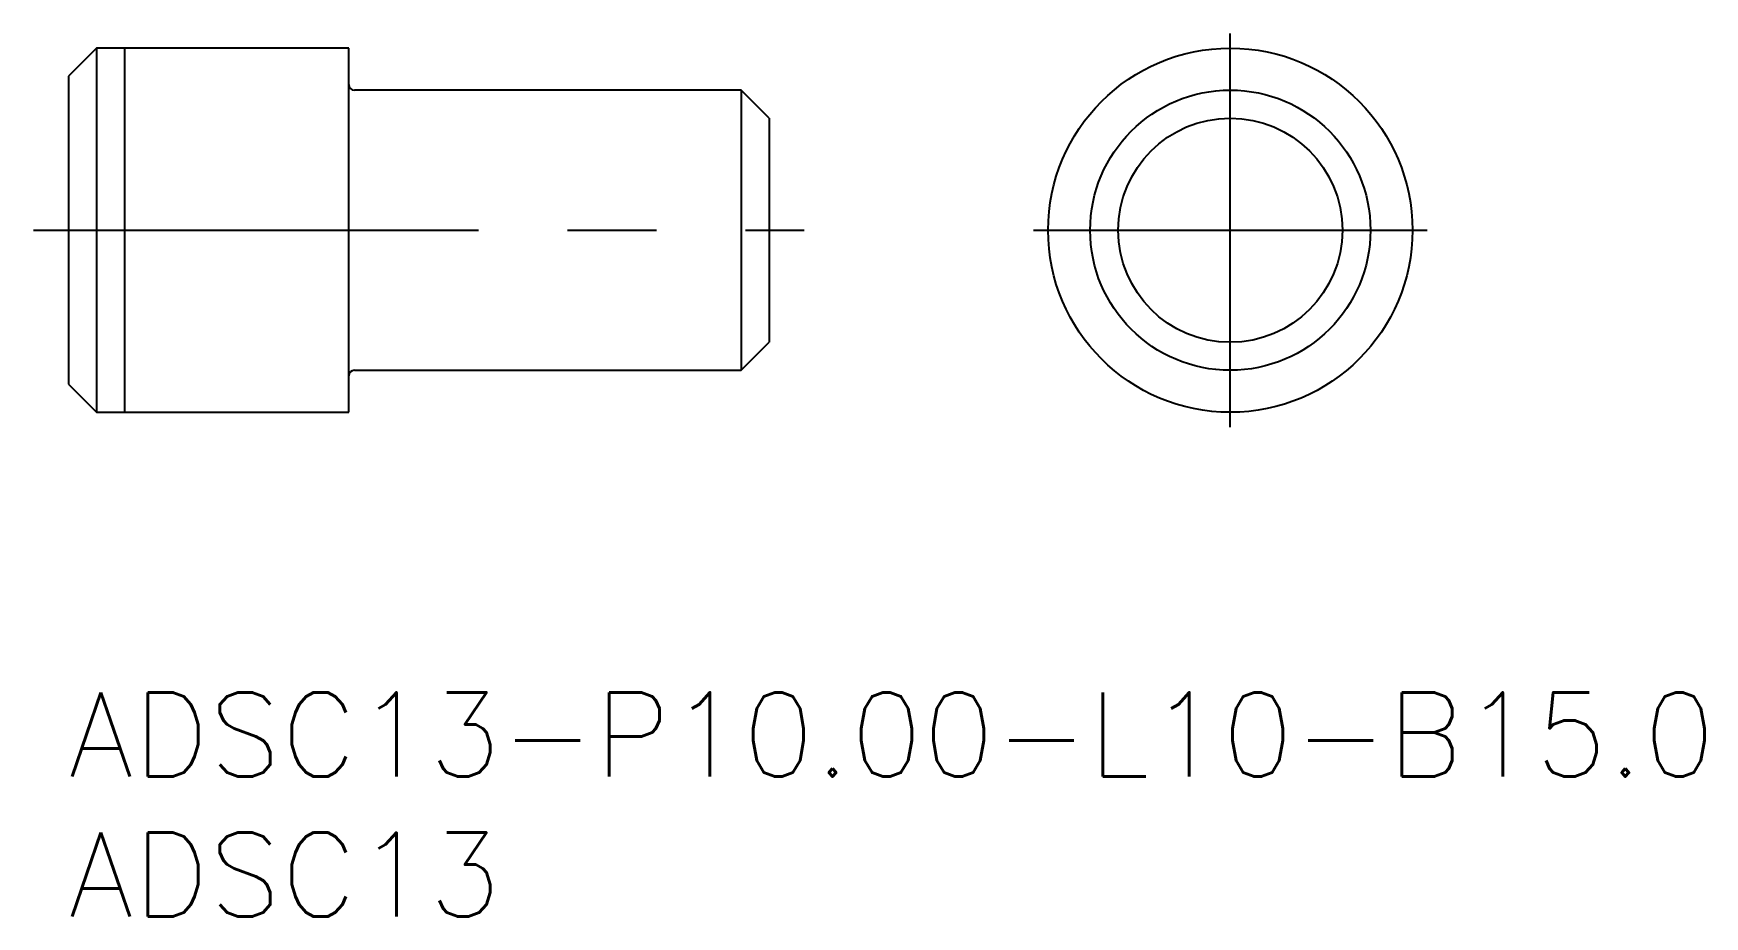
# Model space of a CAD drawing. Extents: x -1.2 to 58.4, y -8 to 23.5.
import ezdxf

# ---------------------------------------------------------------- set-up
doc = ezdxf.new("R2010")
doc.units = 0
doc.header["$LTSCALE"] = 0.5
doc.linetypes.add('CENTER', pattern=[50.8, 31.75, -6.35, 6.35, -6.35])
for name, color, linetype in [('MSM_CENTER', 1, 'CENTER'), ('MSM_CONTINUOUS', 7, 'CONTINUOUS'), ('MSM_NARROW', 5, 'CONTINUOUS'), ('MSM_PART_NUMBER', 7, 'CONTINUOUS')]:
    doc.layers.add(name, color=color, linetype=linetype)
doc.styles.get("Standard").update_dxf_attribs({"font": 'txt.shx', "height": 1, "bigfont": 'bigfont.shx'})

# ---------------------------------------------------------------- blocks, each defined once
blk = doc.blocks.new('*U14')
at = {"layer": 'MSM_PART_NUMBER'}
blk.add_text('ADSC13-P10.00-L10-B15.0', height=3, dxfattribs=at).set_placement((0, -3))
blk = doc.blocks.new('*U15')
at = {"layer": 'MSM_PART_NUMBER'}
blk.add_text('ADSC13', height=3, dxfattribs=at).set_placement((0, -8))

msp = doc.modelspace()

# ---------------------------------------------------------------- linework, layer by layer
at = {"layer": 'MSM_CENTER'}
for p, q in [((41.451, 9.475), (41.451, 23.525)), ((-1.25, 16.5), (26.25, 16.5)), ((34.426, 16.5), (48.476, 16.5))]:
    msp.add_line(p, q, dxfattribs=at)
at = {"layer": 'MSM_CONTINUOUS'}
for p, q in [((1, 23), (0, 22)), ((10, 23), (1, 23)), ((1, 23), (1, 10)), ((10, 10), (10, 23)), ((0, 22), (0, 11)), ((24, 21.5), (10.2, 21.5)), ((25, 20.5), (24, 21.5)), ((24, 21.5), (24, 11.5)), ((25, 20.5), (25, 12.5)), ((24, 11.5), (25, 12.5)), ((10.2, 11.5), (24, 11.5)), ((0, 11), (1, 10)), ((1, 10), (10, 10))]:
    msp.add_line(p, q, dxfattribs=at)
for radius in [6.5, 5, 4]:
    msp.add_circle((41.451, 16.5), radius, dxfattribs=at)
for centre, start, end in [((10.2, 21.7), 180, 270), ((10.2, 11.3), 90, 180)]:
    msp.add_arc(centre, 0.2, start, end, dxfattribs=at)
at = {"layer": 'MSM_NARROW'}
msp.add_line((2, 23), (2, 10), dxfattribs=at)

# ---------------------------------------------------------------- block references
at = {"layer": 'MSM_CONTINUOUS'}
for name in ['*U14', '*U15']:
    msp.add_blockref(name, (0, 0), dxfattribs=at)

doc.saveas('drawing.dxf')
